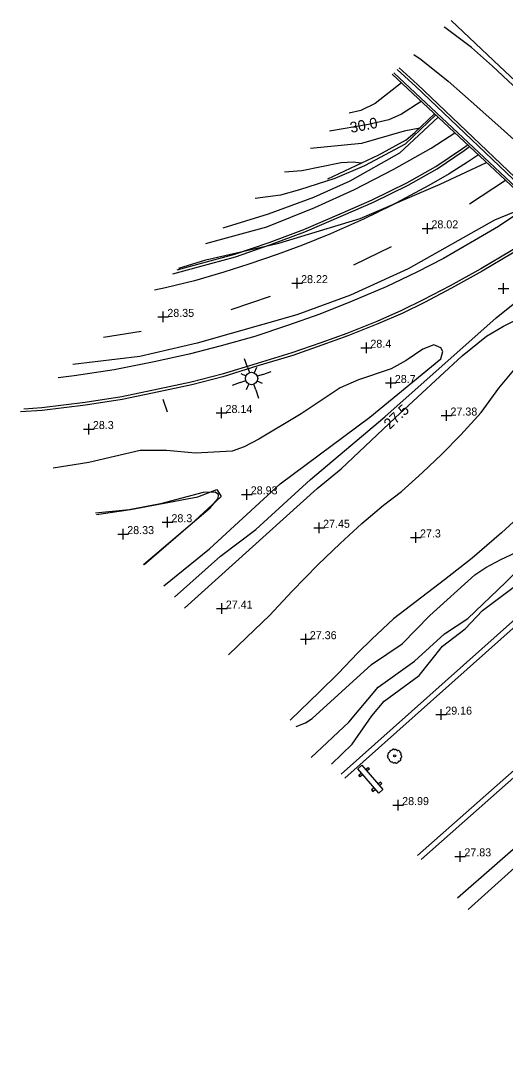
# Model space of a CAD drawing. Extents: x 471511 to 473316, y 4381952 to 4383346.
# Drawn here: x 471511.5 to 471557.1, y 4381967.6 to 4382064.2 of the extents above; entities that cross this region are included whole.
import ezdxf
from ezdxf.enums import TextEntityAlignment as Align

# ---------------------------------------------------------------- set-up
doc = ezdxf.new("R2010")
doc.units = 0
doc.header["$LTSCALE"] = 4
doc.header["$MEASUREMENT"] = 0
doc.header["$PDMODE"] = 2
doc.header["$PDSIZE"] = 0.5
doc.layers.get('0').update_dxf_attribs({"linetype": 'CONTINUOUS'})
for name, color, linetype in [('100', 31, 'CONTINUOUS'), ('101', 34, 'CONTINUOUS'), ('206', 252, 'CONTINUOUS'), ('230', 7, 'CONTINUOUS'), ('241', 12, 'CONTINUOUS'), ('290', 253, 'CONTINUOUS'), ('293', 7, 'CONTINUOUS'), ('314', 145, 'CONTINUOUS'), ('400', 7, 'CONTINUOUS'), ('410', 201, 'CONTINUOUS'), ('411', 12, 'CONTINUOUS'), ('413', 252, 'CONTINUOUS'), ('451', 5, 'CONTINUOUS'), ('7101', 7, 'CONTINUOUS'), ('7107', 41, 'CONTINUOUS'), ('7400', 2, 'CONTINUOUS'), ('7434', 32, 'CONTINUOUS'), ('7515', 53, 'CONTINUOUS')]:
    doc.layers.add(name, color=color, linetype=linetype)

# ---------------------------------------------------------------- blocks, each defined once
blk = doc.blocks.new('ARBOL')
at = {"color": 3}
for p, q in [((-1.26, 0.07), (-1.27, -0.01)), ((-1.23, 0.15), (-1.26, 0.07)), ((-1.17, 0.24), (-1.23, 0.15)), ((-1.18, 0.48), (-1.21, 0.39)), ((-1.21, 0.39), (-1.2, 0.31)), ((-1.2, 0.31), (-1.16, 0.22)), ((-1.11, 0.55), (-1.18, 0.48)), ((-1.03, 0.59), (-1.11, 0.55)), ((-1.01, 0.67), (-1.03, 0.59)), ((-0.96, 0.76), (-1.01, 0.67)), ((-0.92, 0.97), (-0.96, 0.88)), ((-0.96, 0.88), (-0.96, 0.7)), ((-0.85, 1.04), (-0.92, 0.97)), ((-0.77, 1.08), (-0.85, 1.04)), ((-0.7, 1.09), (-0.77, 1.08)), ((-0.5, 1.09), (-0.7, 1.09)), ((-0.49, 1.11), (-0.5, 1.08)), ((-0.46, 1.23), (-0.49, 1.11)), ((-0.38, 1.32), (-0.46, 1.23)), ((-0.31, 1.35), (-0.38, 1.32)), ((-0.23, 1.36), (-0.31, 1.35)), ((-0.11, 1.36), (-0.23, 1.36)), ((0, 1.35), (-0.11, 1.36)), ((0.07, 1.26), (0, 1.35)), ((0.12, 1.18), (0.07, 1.26)), ((0.17, 1.25), (0.12, 1.16)), ((0.12, 1.16), (0.12, 1.16)), ((0.24, 1.31), (0.17, 1.25)), ((0.32, 1.32), (0.24, 1.31)), ((0.39, 1.31), (0.32, 1.32)), ((0.55, 1.31), (0.39, 1.31)), ((0.62, 1.26), (0.55, 1.31)), ((0.7, 1.22), (0.62, 1.26)), ((0.76, 1.14), (0.7, 1.22)), ((0.77, 0.97), (0.7, 0.98)), ((0.77, 1.05), (0.76, 1.14)), ((0.77, 0.97), (0.77, 1.05)), ((0.86, 0.95), (0.77, 0.97)), ((0.96, 0.93), (0.86, 0.95)), ((1.03, 0.87), (0.96, 0.93)), ((1.07, 0.79), (1.03, 0.87)), ((1.08, 0.7), (1.07, 0.79)), ((1.1, 0.49), (1.07, 0.51)), ((1.08, 0.6), (1.08, 0.7)), ((1.09, 0.52), (1.08, 0.6)), ((1.17, 0.48), (1.1, 0.49)), ((1.25, 0.41), (1.17, 0.48)), ((1.29, 0.32), (1.25, 0.41)), ((1.3, 0.24), (1.29, 0.32)), ((1.3, 0.15), (1.3, 0.24)), ((1.31, 0.06), (1.3, 0.15)), ((1.31, -0.03), (1.31, 0.06)), ((-1.27, -0.01), (-1.26, -0.13)), ((-1.26, -0.13), (-1.26, -0.21)), ((-1.26, -0.21), (-1.23, -0.3)), ((-1.23, -0.3), (-1.16, -0.32)), ((-1.16, -0.32), (-1.08, -0.34)), ((-1.08, -0.34), (-1.01, -0.35)), ((-1.01, -0.35), (-0.95, -0.35)), ((-0.96, -0.38), (-1.01, -0.49)), ((-1.01, -0.49), (-1, -0.58)), ((-1, -0.58), (-0.96, -0.66)), ((-0.96, -0.66), (-0.96, -0.74)), ((-0.96, -0.74), (-0.88, -0.8)), ((-0.88, -0.8), (-0.8, -0.81)), ((-0.8, -0.81), (-0.72, -0.81)), ((-0.76, -0.81), (-0.75, -0.9)), ((-0.75, -0.9), (-0.73, -0.98)), ((-0.73, -0.98), (-0.68, -1.07)), ((-0.68, -1.07), (-0.61, -1.15)), ((-0.61, -1.15), (-0.53, -1.14)), ((-0.53, -1.14), (-0.45, -1.12)), ((-0.45, -1.12), (-0.37, -1.07)), ((-0.37, -1.05), (-0.37, -1.15)), ((-0.37, -1.15), (-0.27, -1.21)), ((-0.27, -1.21), (-0.19, -1.22)), ((-0.19, -1.22), (-0.07, -1.22)), ((-0.07, -1.22), (0.01, -1.25)), ((0.01, -1.25), (0.08, -1.22)), ((0.08, -1.22), (0.16, -1.16)), ((0.16, -1.16), (0.18, -1.08)), ((0.18, -1.11), (0.25, -1.15)), ((0.25, -1.15), (0.32, -1.16)), ((0.32, -1.16), (0.4, -1.16)), ((0.4, -1.16), (0.47, -1.18)), ((0.47, -1.18), (0.55, -1.16)), ((0.55, -1.16), (0.62, -1.14)), ((0.62, -1.14), (0.7, -1.09)), ((0.7, -1.09), (0.75, -0.93)), ((0.78, -0.99), (0.74, -0.96)), ((0.85, -0.98), (0.78, -0.99)), ((0.93, -0.93), (0.85, -0.98)), ((1.02, -0.92), (0.93, -0.93)), ((1.06, -0.69), (0.98, -0.69)), ((1.06, -0.85), (1.02, -0.92)), ((1.03, -0.69), (1.05, -0.77)), ((1.05, -0.77), (1.06, -0.85)), ((1.13, -0.65), (1.06, -0.69)), ((1.2, -0.61), (1.13, -0.65)), ((1.2, -0.21), (1.27, -0.14)), ((1.2, -0.6), (1.21, -0.59)), ((1.22, -0.31), (1.21, -0.23)), ((1.21, -0.41), (1.22, -0.31)), ((1.21, -0.51), (1.21, -0.41)), ((1.21, -0.59), (1.21, -0.51)), ((1.27, -0.14), (1.31, -0.03))]:
    blk.add_line(p, q, dxfattribs=at)
at = {"color": 25}
blk.add_circle((0, 0), 0.19, dxfattribs=at)
blk = doc.blocks.new('FAROLA')
at = {"color": 7}
for p, q in [((-0.43, 1.04), (-0.22, 0.54)), ((0.43, 1.04), (0.22, 0.54)), ((0.43, 1.04), (0.75, 1.8)), ((-1.04, 0.43), (-1.8, 0.75)), ((-1.04, 0.43), (-0.54, 0.22)), ((1.04, 0.43), (0.54, 0.22)), ((-1.04, -0.43), (-0.54, -0.22)), ((-0.43, -1.04), (-0.22, -0.54)), ((0.43, -1.04), (0.22, -0.54)), ((1.04, -0.43), (0.54, -0.22)), ((1.04, -0.43), (1.8, -0.75)), ((-0.43, -1.04), (-0.75, -1.8))]:
    blk.add_line(p, q, dxfattribs=at)
blk.add_circle((0, 0), 0.58, dxfattribs=at)
blk = doc.blocks.new('BANCO')
at = {"color": 7}
for p, q in [((-0.25, 1.03), (-0.56, 1.03)), ((-0.56, 1.03), (-0.56, 0.84)), ((-0.25, -1.5), (-0.25, 1.5)), ((-0.25, 1.5), (0.25, 1.5)), ((0.25, 1.5), (0.25, -1.5)), ((0.57, 1.03), (0.25, 1.03)), ((0.57, 0.84), (0.57, 1.03)), ((-0.56, 0.84), (-0.25, 0.84)), ((0.25, 0.84), (0.57, 0.84)), ((-0.56, -0.98), (-0.56, -0.79)), ((-0.56, -0.79), (-0.25, -0.79)), ((0.25, -0.79), (0.57, -0.79)), ((0.57, -0.79), (0.57, -0.98)), ((-0.25, -0.98), (-0.56, -0.98)), ((0.25, -1.5), (-0.25, -1.5)), ((0.57, -0.98), (0.25, -0.98))]:
    blk.add_line(p, q, dxfattribs=at)
blk = doc.blocks.new('COTA')
at = {"color": 7}
blk.add_point((0, 0), dxfattribs=at)

msp = doc.modelspace()

# ---------------------------------------------------------------- linework, layer by layer
at = {"layer": '100'}
for points, elevation in [([(471547.19, 4382058.337), (471544.73, 4382056.395), (471543.38, 4382055.758), (471542.302, 4382055.491)], 30.5), ([(471550.622, 4382055.126), (471547, 4382051.756), (471542.363, 4382049.122), (471538.951, 4382047.589), (471534.702, 4382046.016), (471530.462, 4382044.73)], 28), ([(471550.402, 4382055.331), (471547.552, 4382052.588), (471543.742, 4382050.568), (471540.944, 4382049.382), (471537.636, 4382048.303), (471535.85, 4382047.801), (471533.495, 4382047.487)], 28.5), ([(471548.915, 4382054.075), (471547.449, 4382053.815), (471543.434, 4382052.637), (471538.662, 4382052.183)], 29.5), ([(471526.326, 4382040.971), (471528.872, 4382041.762), (471535.705, 4382043.322), (471543.313, 4382045.621), (471550.806, 4382048.833), (471555.165, 4382050.874)], 28), ([(471543.419, 4382050.819), (471542.661, 4382050.914), (471541.528, 4382050.835), (471537.862, 4382050.102), (471536.226, 4382049.969)], 29), ([(471559.653, 4382046.691), (471557.669, 4382046.197), (471555.905, 4382045.473), (471547.815, 4382040.903), (471542.411, 4382038.425), (471537.379, 4382036.59), (471528.043, 4382033.934), (471522.678, 4382032.694), (471516.398, 4382031.948)], 28.5), ([(471525.909, 4382010.143), (471530.235, 4382013.99), (471533.551, 4382016.484), (471538.656, 4382021.152), (471545.635, 4382027.038), (471556.069, 4382036.301), (471558.122, 4382037.958), (471561, 4382039.968), (471563.246, 4382042.048), (471564.047, 4382042.622)], 28), ([(471524.918, 4382011.195), (471529.204, 4382014.674), (471535.838, 4382020.77), (471544.241, 4382027.014), (471550.881, 4382032.478), (471551.078, 4382033.172), (471550.885, 4382033.5), (471550.22, 4382033.791), (471549.196, 4382033.391), (471547.641, 4382032.317), (471546.213, 4382031.545), (471543.178, 4382030.508), (471541.46, 4382029.742), (471537.807, 4382027.322), (471533.838, 4382024.941), (471532.44, 4382024.221), (471531.314, 4382023.826), (471527.889, 4382023.638), (471525.183, 4382023.873), (471522.703, 4382023.871), (471517.9, 4382022.764), (471514.54, 4382022.217)], 28.5), ([(471538.729, 4381995.105), (471542.252, 4381998.425), (471544.999, 4382001.71), (471548.427, 4382004.157), (471551.241, 4382006.711), (471553.423, 4382008.134), (471556.94, 4382011.499), (471559.852, 4382014.461), (471567.143, 4382021.326), (471571.655, 4382025.561), (471573.748, 4382027.326), (471575.446, 4382029.046), (471577.401, 4382030.201)], 28), ([(471540.637, 4381994.501), (471542.557, 4381996.372), (471544.418, 4381999.017), (471545.579, 4382000.401), (471548.858, 4382002.807), (471551.048, 4382005.56), (471553.159, 4382007.163), (471554.782, 4382008.888), (471557.801, 4382011.147), (471559.015, 4382012.523), (471561.109, 4382014.118), (471564.616, 4382017.287), (471566.546, 4382018.578), (471568.89, 4382019.784), (471570.476, 4382020.756), (471573.086, 4382022.888), (471575.649, 4382026.094), (471576.506, 4382026.785), (471577.142, 4382027.1), (471578.162, 4382027.374), (471578.936, 4382027.2), (471579.592, 4382026.649)], 28.5), ([(471523.018, 4382013.214), (471529.25, 4382018.52), (471530.014, 4382019.387), (471530.041, 4382019.747), (471529.736, 4382019.964), (471528.611, 4382019.939), (471524.615, 4382018.872), (471521.661, 4382018.324), (471518.511, 4382018)], 28.5)]:
    msp.add_lwpolyline(points, dxfattribs=dict(at, elevation=elevation))
at = {"layer": '101'}
for points, elevation in [([(471549.052, 4382056.594), (471547.192, 4382055.403), (471545.996, 4382054.873), (471544.09, 4382054.421), (471540.434, 4382053.793)], 30), ([(471526.871, 4382009.122), (471539.298, 4382020.328), (471541.537, 4382022.18), (471546.591, 4382026.954), (471552.889, 4382032.76), (471555.169, 4382034.596), (471556.747, 4382035.54), (471562.818, 4382038.573), (471565.974, 4382040.837)], 27.5), ([(471537.311, 4381998.034), (471538.202, 4381998.37), (471538.827, 4381998.782), (471544.389, 4382003.837), (471547.248, 4382005.767), (471549.857, 4382008.407), (471554.075, 4382012.223), (471555.086, 4382012.933), (471556.492, 4382013.661), (471557.904, 4382014.316), (471558.88, 4382014.962), (471566.524, 4382022.043), (471568.233, 4382024.018), (471572.393, 4382027.8), (471573.882, 4382029.612), (471575.457, 4382031.133), (471575.817, 4382031.685)], 27.5)]:
    msp.add_lwpolyline(points, dxfattribs=dict(at, elevation=elevation))
at = {"layer": '206'}
for points in [[(471530.996, 4382004.74, 27.547), (471532.691, 4382006.398, 27.55), (471534.833, 4382008.415, 27.809), (471536.951, 4382010.707, 27.765), (471539.386, 4382013.197, 27.765), (471541.438, 4382015.183, 27.765), (471543.465, 4382017.035, 27.706), (471545.524, 4382018.745, 27.691), (471547.199, 4382020.05, 27.639), (471549.151, 4382021.82, 27.498), (471550.968, 4382023.542, 27.498), (471552.759, 4382025.346, 27.528), (471554.658, 4382027.445, 27.543), (471556.329, 4382029.731, 27.624), (471557.89, 4382031.59, 27.572), (471559.523, 4382033.134, 27.572), (471560.694, 4382034.232, 27.55), (471562.428, 4382035.977, 27.439), (471563.92, 4382037.518, 27.565), (471565.191, 4382038.951, 27.565), (471566.496, 4382040.354, 27.533)], [(471573.192, 4382034.145, 27.371), (471572.259, 4382033.285, 27.402), (471570.671, 4382031.822, 27.676), (471569.093, 4382030.361, 27.535), (471567.412, 4382028.796, 27.535), (471565.682, 4382027.138, 27.447), (471564.274, 4382025.655, 27.447), (471563.256, 4382024.384, 27.432), (471562.171, 4382022.765, 27.388), (471561.282, 4382021.117, 27.373), (471559.913, 4382019.351, 27.462), (471558.054, 4382017.544, 27.417), (471556.567, 4382016.174, 27.417), (471553.805, 4382013.792, 27.358), (471551.217, 4382011.765, 27.425), (471546.435, 4382008.101, 27.55), (471544.422, 4382006.211, 27.506), (471543.098, 4382004.935, 27.506), (471541.265, 4382002.988, 27.388), (471539.52, 4382001.278, 27.41), (471536.766, 4381998.612, 27.627)], [(471524.828, 4382028.7, 32.488), (471525.225, 4382027.497, 32.474)]]:
    msp.add_polyline3d(points, dxfattribs=at)
at = {"layer": '230'}
for points in [[(471621.797, 4381991.059, 34.676), (471612.189, 4381999.924, 34.614), (471602.054, 4382008.866, 34.803), (471592.935, 4382016.753, 34.788), (471581.775, 4382027.135, 34.832), (471570.599, 4382037.624, 34.948), (471559.788, 4382047.627, 34.687), (471548.695, 4382058.165, 34.708), (471546.985, 4382059.747, 34.721)], [(471525.751, 4382040.448, 27.973), (471528.161, 4382041.099, 27.983), (471531.648, 4382042.039, 27.925), (471534.862, 4382043.141, 27.983), (471538.135, 4382044.363, 27.947), (471541.771, 4382045.923, 27.932), (471544.558, 4382047.145, 27.773), (471547.825, 4382048.739, 27.787), (471550.531, 4382050.29, 27.758), (471553.064, 4382051.982, 27.744), (471553.58, 4382052.357, 27.725)], [(471561.412, 4382045.062, 28.548), (471560.467, 4382044.429, 28.534), (471557.484, 4382042.591, 28.592), (471554.618, 4382040.892, 28.737), (471551.759, 4382039.316, 28.679), (471549.235, 4382037.99, 28.563), (471547.202, 4382036.992, 28.635), (471544.882, 4382035.976, 28.621), (471542.066, 4382034.852, 28.635), (471539.648, 4382033.985, 28.708), (471536.919, 4382033.02, 28.766), (471533.672, 4382032.044, 28.766), (471530.391, 4382031.036, 28.708), (471527.485, 4382030.28, 28.722), (471524.385, 4382029.618, 28.693), (471520.977, 4382028.921, 28.679), (471517.535, 4382028.372, 28.65), (471513.486, 4382027.886, 28.664), (471511.796, 4382027.765, 28.653)]]:
    msp.add_polyline3d(points, dxfattribs=at)
at = {"layer": '241'}
msp.add_polyline3d([(471546.325, 4382059.147, 34.719), (471557.914, 4382048.301, 34.621), (471572.465, 4382034.826, 34.679), (471595.101, 4382013.617, 34.679), (471604.583, 4382004.486, 34.73)], dxfattribs=at)
at = {"layer": '290'}
for points in [[(471551.847, 4382064.166, 35.002), (471556.384, 4382059.91, 35.002), (471561.383, 4382055.21, 35.06), (471561.083, 4382054.895, 35.06), (471555.718, 4382059.895, 34.973), (471553.772, 4382061.635, 34.973), (471551.246, 4382063.528, 34.973), (471551.192, 4382063.57, 34.973)], [(471548.362, 4382060.999, 34.901), (471549.051, 4382060.514, 34.901), (471551.574, 4382058.481, 34.886), (471554.253, 4382056.122, 34.901), (471556.829, 4382053.824, 34.959), (471560.461, 4382050.549, 34.944), (471565.78, 4382045.595, 34.988), (471581.643, 4382030.843, 35.046), (471589.569, 4382023.472, 34.988), (471597.757, 4382015.755, 34.973), (471606.67, 4382007.457, 34.828), (471614.463, 4382000.092, 34.756), (471619.923, 4381994.996, 34.64), (471622.97, 4381992.126, 34.627)], [(471554.399, 4382051.591, 27.855), (471553.367, 4382050.889, 27.809), (471551.654, 4382049.793, 27.881), (471549.773, 4382048.705, 28.026), (471546.248, 4382046.835, 28.026), (471543.645, 4382045.557, 27.968), (471540.527, 4382044.178, 27.954), (471537.902, 4382043.114, 28.012), (471535.548, 4382042.252, 28.084), (471532.882, 4382041.329, 28.07), (471530.539, 4382040.609, 28.084), (471527.798, 4382039.784, 28.07), (471525.066, 4382039.138, 28.142), (471524.049, 4382038.902, 28.119)], [(471553.58, 4382046.992, 28.229), (471556.946, 4382049.208, 28.171)], [(471559.336, 4382046.985, 28.367), (471558.372, 4382046.28, 28.49), (471556.286, 4382044.871, 28.606), (471554.045, 4382043.554, 28.563), (471551.118, 4382041.884, 28.454), (471548.621, 4382040.595, 28.519), (471545.751, 4382039.235, 28.476), (471542.575, 4382037.864, 28.389), (471539.533, 4382036.673, 28.548), (471536.502, 4382035.592, 28.519), (471533.434, 4382034.578, 28.606), (471530.302, 4382033.684, 28.534), (471527.296, 4382032.914, 28.577), (471524.016, 4382032.188, 28.621), (471520.252, 4382031.435, 28.606), (471516.52, 4382030.883, 28.679), (471515.029, 4382030.704, 28.679)], [(471542.733, 4382041.294, 28.142), (471546.253, 4382042.988, 28.157)], [(471531.223, 4382037.108, 28.215), (471534.919, 4382038.358, 28.229)], [(471519.275, 4382034.488, 28.432), (471522.802, 4382035.06, 28.389)]]:
    msp.add_polyline3d(points, dxfattribs=at)
at = {"layer": '293'}
for points in [[(471621.611, 4381990.891, 34.676), (471612.022, 4381999.739, 34.614), (471601.889, 4382008.677, 34.803), (471592.768, 4382016.567, 34.788), (471581.604, 4382026.953, 34.832), (471570.429, 4382037.441, 34.948), (471559.617, 4382047.445, 34.687), (471548.524, 4382057.982, 34.708), (471546.799, 4382059.578, 34.721)], [(471526.156, 4382040.817, 27.975), (471528.096, 4382041.34, 27.983), (471531.575, 4382042.279, 27.925), (471534.778, 4382043.376, 27.983), (471538.042, 4382044.595, 27.947), (471541.671, 4382046.153, 27.932), (471544.453, 4382047.372, 27.773), (471547.708, 4382048.96, 27.787), (471550.399, 4382050.503, 27.758), (471552.921, 4382052.187, 27.744), (471553.433, 4382052.559, 27.725)], [(471561.601, 4382044.887, 28.549), (471560.602, 4382044.218, 28.534), (471557.613, 4382042.377, 28.592), (471554.742, 4382040.675, 28.737), (471551.878, 4382039.096, 28.679), (471549.348, 4382037.767, 28.563), (471547.307, 4382036.766, 28.635), (471544.979, 4382035.745, 28.621), (471542.155, 4382034.618, 28.635), (471539.732, 4382033.75, 28.708), (471536.997, 4382032.782, 28.766), (471533.745, 4382031.804, 28.766), (471530.46, 4382030.795, 28.708), (471527.543, 4382030.037, 28.722), (471524.436, 4382029.373, 28.693), (471521.022, 4382028.675, 28.679), (471517.569, 4382028.124, 28.65), (471513.509, 4382027.637, 28.664), (471511.496, 4382027.493, 28.65)]]:
    msp.add_polyline3d(points, dxfattribs=at)
at = {"layer": '314'}
msp.add_polyline3d([(471528.871, 4382043.284, 27.812), (471530.801, 4382043.799, 27.896), (471534.571, 4382044.837, 27.744), (471539.066, 4382046.664, 27.7), (471542.792, 4382048.354, 27.635), (471546.486, 4382050.255, 27.584), (471549.963, 4382052.207, 27.548), (471552.185, 4382053.663, 27.514)], dxfattribs=at)
at = {"layer": '400'}
msp.add_polyline3d([(471553.459, 4381980.883, 31.342), (471567.178, 4381993.247, 38.003), (471571.211, 4381993.033, 38.684), (471578.57, 4381984.665, 38.655), (471570.236, 4381977.345, 38.713), (471568.223, 4381979.606, 38.873), (471560.87, 4381973.013, 38.73)], dxfattribs=at)
at = {"layer": '410'}
msp.add_polyline3d([(471518.622, 4382017.883, 30.244), (471521.789, 4382018.369, 30.212), (471524.947, 4382018.948, 30.059), (471528.114, 4382019.539, 29.907), (471529.898, 4382020.237, 29.682), (471530.279, 4382019.558, 29.487), (471527.413, 4382016.926, 29.487), (471523.066, 4382013.163, 29.452)], dxfattribs=at)
at = {"layer": '411'}
for points in [[(471577.926, 4382025.283, 30.017), (471558.211, 4382007.731, 29.285), (471541.884, 4381993.177, 28.861)], [(471548.705, 4381985.933, 28.806), (471560.683, 4381996.511, 29.212), (471575.675, 4382009.826, 29.684), (471584.532, 4382017.783, 30.003)], [(471552.454, 4381981.951, 27.994), (471562.841, 4381991.052, 28.019), (471565.488, 4381993.405, 28.005), (471567.777, 4381995.545, 27.961), (471568.323, 4381996.041, 27.961), (471568.653, 4381996.321, 27.932), (471569.088, 4381996.512, 27.932), (471569.565, 4381996.601, 27.932), (471569.959, 4381996.47, 27.932), (471570.315, 4381996.16, 27.918), (471570.804, 4381995.696, 27.918), (471584.79, 4381979.907, 27.722), (471595.944, 4381967.576, 27.607)]]:
    msp.add_polyline3d(points, dxfattribs=at)
at = {"layer": '413'}
msp.add_polyline3d([(471604.136, 4382005.262, 35.291), (471583.88, 4382024.221, 35.581), (471546.473, 4382059.281, 35.511)], dxfattribs=at)
at = {"layer": '451'}
for points in [[(471540.296, 4382049.353, 28.788), (471545.064, 4382051.591, 29.165), (471547.639, 4382053.002, 29.165), (471548.461, 4382053.693, 29.165), (471550.285, 4382055.441, 29.116)], [(471541.541, 4381993.541, 28.861), (471557.878, 4382008.104, 29.285), (471577.595, 4382025.658, 30.017), (471584.862, 4382017.408, 30.003), (471576.008, 4382009.453, 29.684), (471561.014, 4381996.137, 29.212), (471549.048, 4381985.568, 28.806)]]:
    msp.add_polyline3d(points, dxfattribs=at)

# ---------------------------------------------------------------- block references
at = {"layer": '7101'}
for p in [(471549.623, 4382044.7, 28.02), (471537.406, 4382039.564, 28.223), (471556.746, 4382039.078, 28.333), (471524.869, 4382036.404, 28.354), (471543.9, 4382033.513, 28.399), (471546.192, 4382030.211, 28.696), (471530.324, 4382027.398, 28.138), (471551.407, 4382027.158, 27.377), (471517.891, 4382025.891, 28.297), (471532.688, 4382019.774, 28.928), (471525.254, 4382017.161, 28.297), (471539.469, 4382016.642, 27.449), (471521.112, 4382016.049, 28.326), (471548.551, 4382015.736, 27.304), (471530.351, 4382009.07, 27.413), (471538.225, 4382006.199, 27.362), (471550.918, 4381999.13, 29.16), (471546.879, 4381990.656, 28.986), (471552.71, 4381985.851, 27.833)]:
    msp.add_blockref('COTA', p, dxfattribs=at)
at = {"layer": '7400', "rotation": 222.4999982764334}
msp.add_blockref('FAROLA', (471533.144, 4382030.631, 28.537), dxfattribs=at)
at = {"layer": '7434', "rotation": 220.4999982919261}
msp.add_blockref('BANCO', (471544.272, 4381993.084, 29.252), dxfattribs=at)
at = {"layer": '7515', "xscale": 0.5, "yscale": 0.5, "zscale": 0.5, "rotation": 222.4999982764334}
msp.add_blockref('ARBOL', (471546.555, 4381995.272, 30.245), dxfattribs=at)

# ---------------------------------------------------------------- texts
at = {"layer": '7101'}
for s, p in [('28.02', (471550.003, 4382044.7, 28.02)), ('28.22', (471537.786, 4382039.564, 28.22)), ('28.35', (471525.249, 4382036.404, 28.35)), ('28.4', (471544.28, 4382033.513, 28.4)), ('28.7', (471546.572, 4382030.211, 28.7)), ('28.14', (471530.704, 4382027.398, 28.14)), ('27.38', (471551.787, 4382027.158, 27.38)), ('28.3', (471518.271, 4382025.891, 28.3)), ('28.93', (471533.068, 4382019.774, 28.93)), ('28.3', (471525.634, 4382017.161, 28.3)), ('27.45', (471539.849, 4382016.642, 27.45)), ('28.33', (471521.492, 4382016.049, 28.33)), ('27.3', (471548.931, 4382015.736, 27.3)), ('27.41', (471530.731, 4382009.07, 27.41)), ('27.36', (471538.605, 4382006.199, 27.36)), ('29.16', (471551.298, 4381999.13, 29.16)), ('28.99', (471547.259, 4381990.656, 28.99)), ('27.83', (471553.09, 4381985.851, 27.83))]:
    msp.add_text(s, height=0.75, dxfattribs=at).set_placement(p)
at = {"layer": '7107'}
for s, rotation, p in [('30.0', 11.1, (471543.65, 4382054.376, 30)), ('27.5', 42.6, (471546.708, 4382027.062, 27.5))]:
    msp.add_text(s, height=1, rotation=rotation, dxfattribs=at).set_placement(p, align=Align.MIDDLE_CENTER)

doc.saveas('drawing.dxf')
